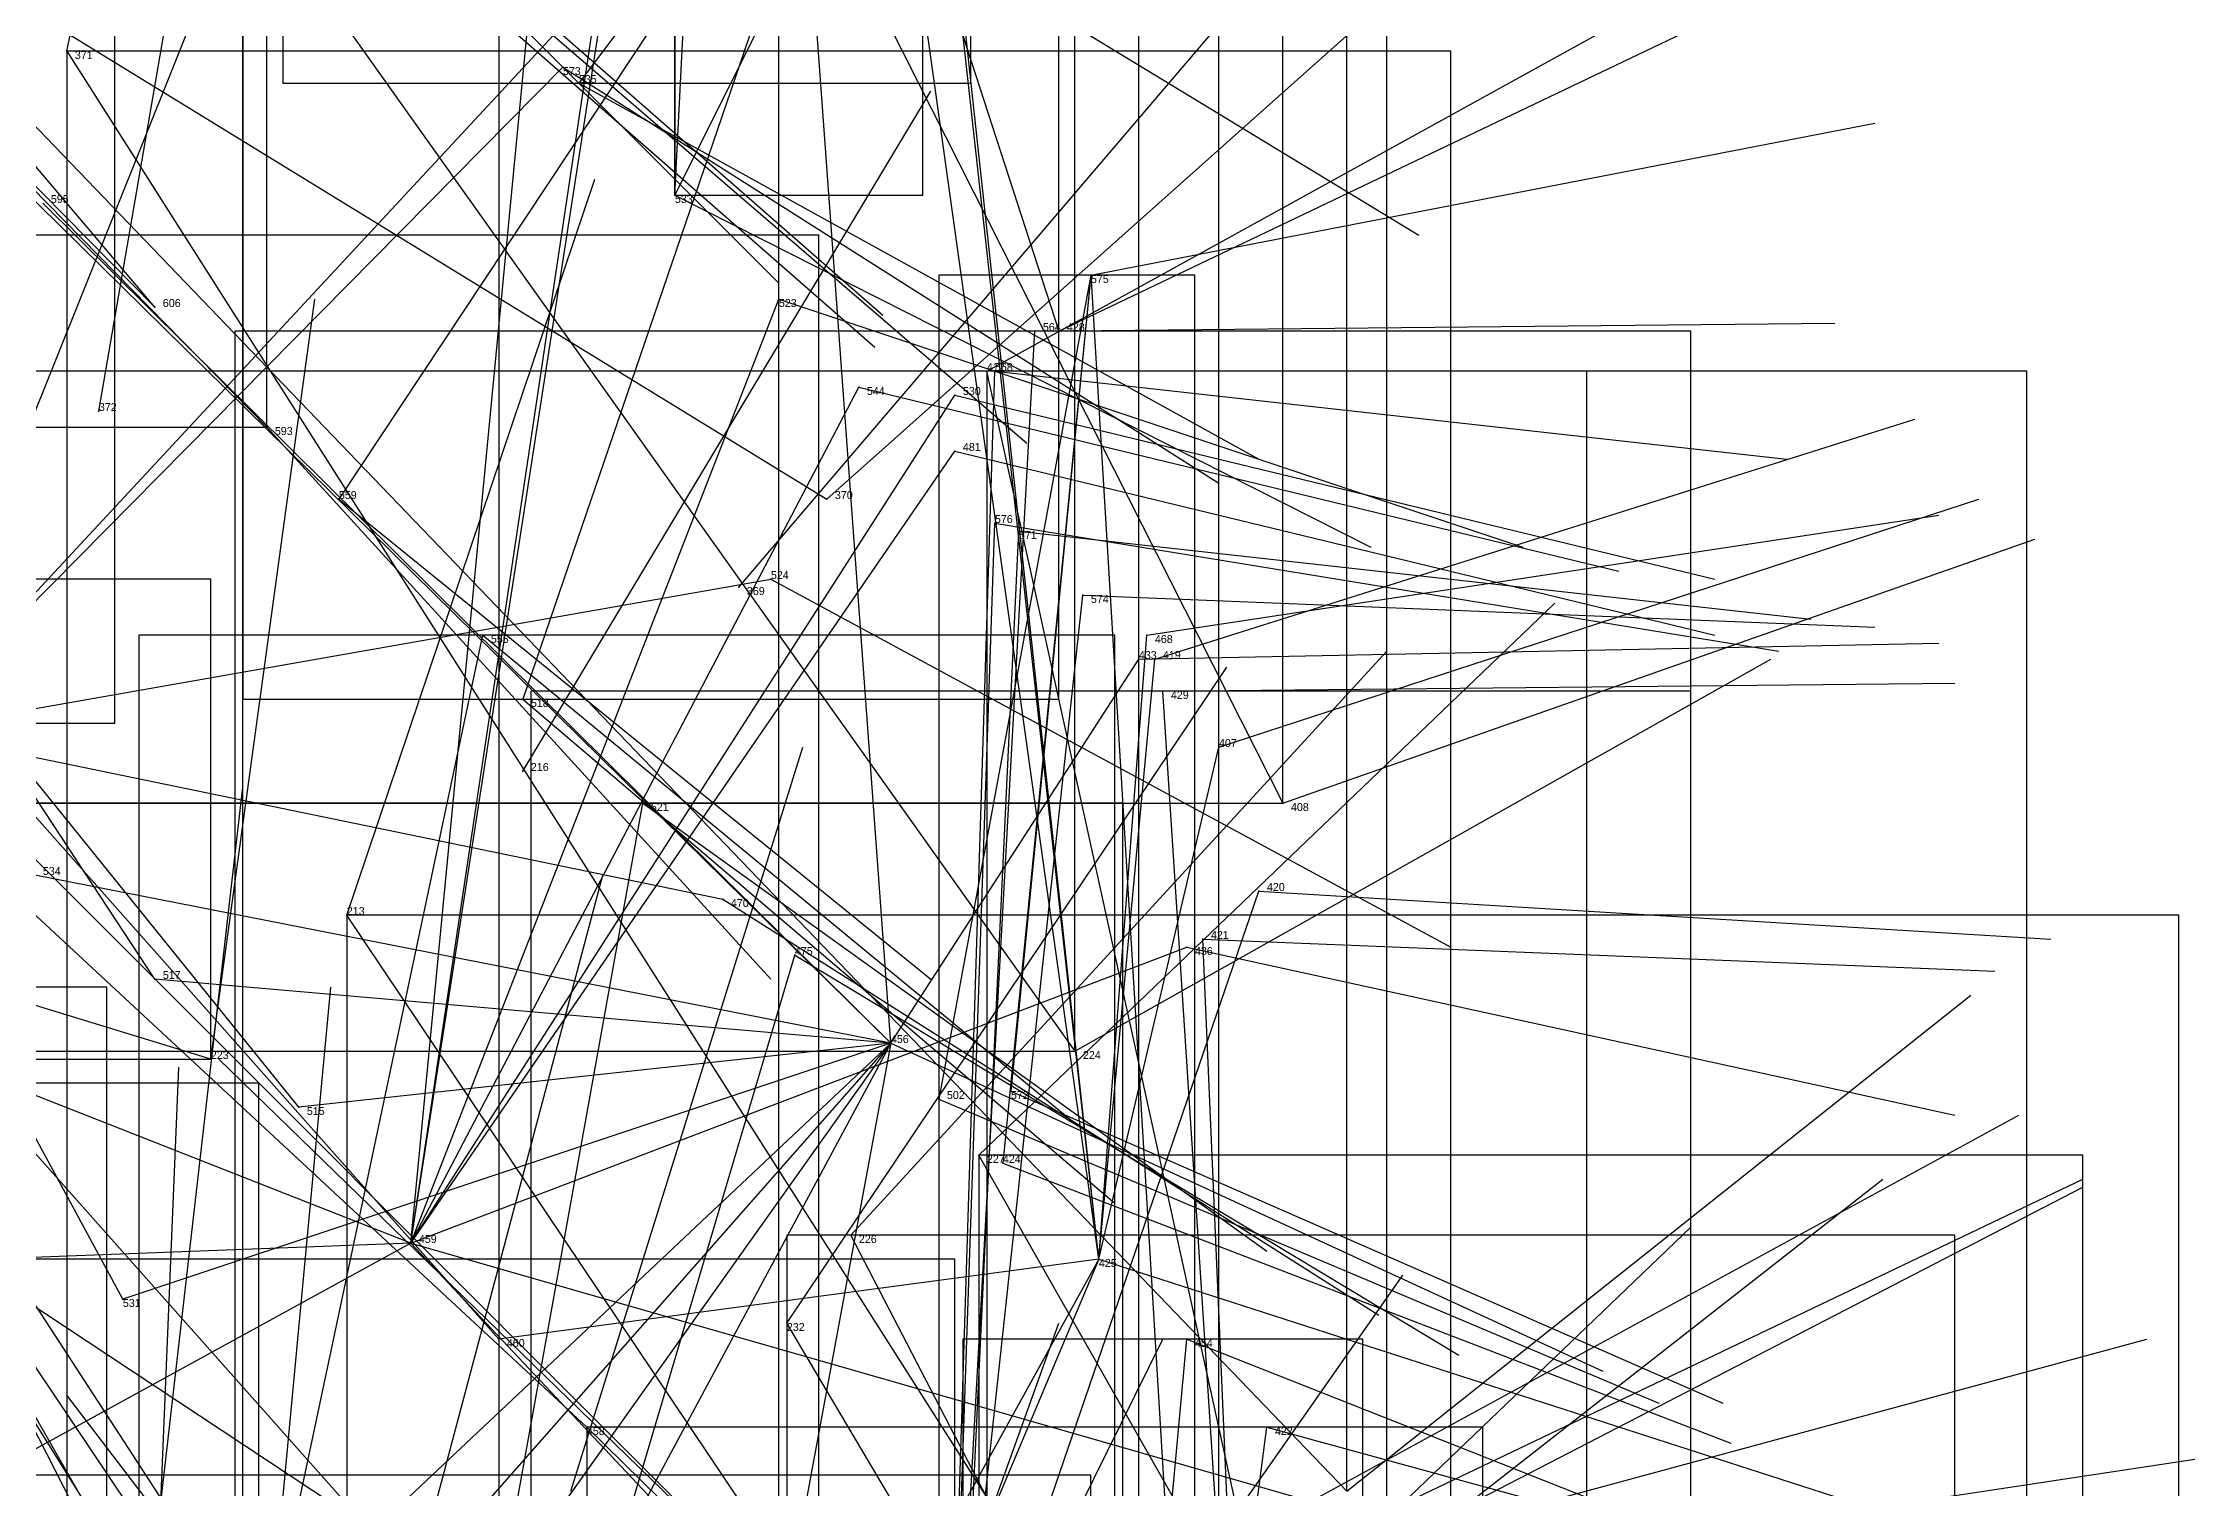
# Model space of a CAD drawing. Extents: x 59.1 to 70.8, y 600.3 to 605.1.
# Drawn here: x 68.383 to 68.652, y 601.0213 to 601.202 of the extents above; entities that cross this region are included whole.
import ezdxf

# ---------------------------------------------------------------- set-up
doc = ezdxf.new("R2010")
doc.units = 0
for name, color, linetype in [('Clients', 3, 'CONTINUOUS'), ('Facilities', 3, 'CONTINUOUS'), ('Facilities_lines', 3, 'CONTINUOUS'), ('Min_max_boxes', 1, 'CONTINUOUS'), ('Normals', 1, 'CONTINUOUS'), ('Source_points', 5, 'CONTINUOUS'), ('Text', 3, 'CONTINUOUS')]:
    doc.layers.add(name, color=color, linetype=linetype)

msp = doc.modelspace()

# ---------------------------------------------------------------- linework, layer by layer
at = {"layer": 'Clients', "color": 5}
for p in [(68.448, 601.199, 444.981), (68.45, 601.197, 444.922), (68.397, 601.169, 445.066), (68.475, 601.17, 444.81), (68.507, 601.166, 444.588), (68.51, 601.166, 444.356), (68.501, 601.161, 444.284), (68.502, 601.161, 444.668), (68.485, 601.159, 444.753), (68.497, 601.158, 444.751), (68.411, 601.154, 445.011), (68.497, 601.151, 444.696), (68.42, 601.145, 444.953), (68.481, 601.145, 444.136), (68.502, 601.142, 444.638), (68.505, 601.141, 444.578), (68.474, 601.135, 444.839), (68.513, 601.133, 444.522), (68.438, 601.128, 444.897), (68.521, 601.128, 444.346), (68.52, 601.125, 444.465), (68.522, 601.125, 444.29), (68.523, 601.121, 444.407), (68.443, 601.12, 444.838), (68.53, 601.114, 444.232), (68.458, 601.107, 444.783), (68.538, 601.107, 444.173), (68.535, 601.096, 444.417), (68.468, 601.095, 444.725), (68.421, 601.093, 443.849), (68.477, 601.088, 444.665), (68.526, 601.089, 444.498), (68.528, 601.09, 444.342), (68.397, 601.085, 444.861), (68.512, 601.076, 443.963), (68.495, 601.07, 444.552), (68.504, 601.071, 444.582), (68.415, 601.069, 444.804), (68.5, 601.063, 443.891), (68.503, 601.062, 444.496), (68.484, 601.053, 443.817), (68.393, 601.045, 444.845), (68.44, 601.04, 444.691), (68.476, 601.042, 443.744), (68.526, 601.04, 444.38), (68.451, 601.029, 444.634), (68.536, 601.029, 444.324)]:
    msp.add_point(p, dxfattribs=at)
at = {"layer": 'Facilities', "color": 3}
for p in [(68.386, 601.201, 444.11), (68.462, 601.183, 444.865), (68.514, 601.173, 444.509), (68.39, 601.156, 444.01), (68.47, 601.134, 444.064), (68.443, 601.111, 443.92), (68.404, 601.075, 443.78), (68.489, 601.077, 444.611), (68.429, 601.052, 444.748), (68.515, 601.05, 444.437)]:
    msp.add_point(p, dxfattribs=at)
at = {"layer": 'Facilities_lines', "color": 3}
for p, q in [((68.489, 601.077, 444.611), (68.463, 601.433, 445.193)), ((68.408, 601.364, 444.748), (68.538, 601.107, 444.173)), ((68.429, 601.052, 444.748), (68.458, 601.354, 445.198)), ((68.462, 601.183, 444.865), (68.462, 601.348, 445.142)), ((68.429, 601.052, 444.748), (68.471, 601.323, 445.116)), ((68.462, 601.183, 444.865), (68.469, 601.323, 445.041)), ((68.254, 601.314, 445.521), (68.411, 601.154, 445.011)), ((68.254, 601.314, 445.521), (68.397, 601.169, 445.066)), ((68.347, 601.308, 444.462), (68.512, 601.076, 443.963)), ((68.366, 601.116, 444.974), (68.437, 601.293, 445.206)), ((68.429, 601.052, 444.748), (68.461, 601.266, 445.032)), ((68.515, 601.05, 444.437), (68.493, 601.248, 444.668)), ((68.462, 601.183, 444.865), (68.493, 601.245, 444.744)), ((68.485, 601.243, 444.902), (68.42, 601.145, 444.953)), ((68.485, 601.243, 444.902), (68.443, 601.12, 444.838)), ((68.484, 601.242, 444.823), (68.45, 601.197, 444.922)), ((68.485, 601.243, 444.902), (68.51, 601.166, 444.356)), ((68.515, 601.05, 444.437), (68.488, 601.243, 444.682)), ((68.462, 601.183, 444.865), (68.49, 601.239, 444.74)), ((68.515, 601.05, 444.437), (68.495, 601.234, 444.568)), ((68.366, 601.116, 444.974), (68.471, 601.229, 444.988)), ((68.349, 601.226, 444.188), (68.546, 601.021, 443.798)), ((68.349, 601.226, 444.188), (68.481, 601.145, 444.136)), ((68.386, 601.201, 444.11), (68.559, 600.929, 443.617)), ((68.366, 601.116, 444.974), (68.448, 601.199, 444.981)), ((68.489, 601.077, 444.611), (68.368, 601.196, 445.182)), ((68.489, 601.077, 444.611), (68.383, 601.182, 445.125)), ((68.48, 600.953, 443.528), (68.28, 601.178, 444.102)), ((68.514, 601.173, 444.509), (68.495, 601.07, 444.552)), ((68.514, 601.173, 444.509), (68.503, 601.062, 444.496)), ((68.514, 601.173, 444.509), (68.504, 601.071, 444.582)), ((68.514, 601.173, 444.509), (68.527, 600.957, 444.234)), ((68.429, 601.052, 444.748), (68.475, 601.17, 444.81)), ((68.497, 600.985, 444.404), (68.507, 601.166, 444.588)), ((68.494, 600.908, 444.231), (68.502, 601.161, 444.668)), ((68.575, 600.824, 443.837), (68.501, 601.161, 444.284)), ((68.429, 601.052, 444.748), (68.485, 601.159, 444.753)), ((68.429, 601.052, 444.748), (68.497, 601.158, 444.751)), ((68.429, 601.052, 444.748), (68.497, 601.151, 444.696)), ((68.494, 600.908, 444.231), (68.502, 601.142, 444.638)), ((68.494, 600.908, 444.231), (68.505, 601.141, 444.578)), ((68.404, 601.075, 443.78), (68.208, 601.135, 444.133)), ((68.366, 601.116, 444.974), (68.474, 601.135, 444.839)), ((68.497, 600.985, 444.404), (68.513, 601.133, 444.522)), ((68.395, 600.925, 444.453), (68.438, 601.128, 444.897)), ((68.515, 601.05, 444.437), (68.521, 601.128, 444.346)), ((68.489, 601.077, 444.611), (68.52, 601.125, 444.465)), ((68.515, 601.05, 444.437), (68.522, 601.125, 444.29)), ((68.534, 600.951, 444.177), (68.523, 601.121, 444.407)), ((68.366, 601.116, 444.974), (68.468, 601.095, 444.725)), ((68.366, 601.116, 444.974), (68.475, 601.007, 444.518)), ((68.515, 601.05, 444.437), (68.53, 601.114, 444.232)), ((68.429, 601.052, 444.748), (68.284, 601.109, 445.063)), ((68.42, 600.896, 444.34), (68.458, 601.107, 444.783)), ((68.489, 601.077, 444.611), (68.382, 601.098, 444.917)), ((68.497, 600.985, 444.404), (68.535, 601.096, 444.417)), ((68.582, 600.853, 443.409), (68.421, 601.093, 443.849)), ((68.42, 600.896, 444.34), (68.477, 601.088, 444.665)), ((68.429, 601.052, 444.748), (68.526, 601.089, 444.498)), ((68.534, 600.951, 444.177), (68.528, 601.09, 444.342)), ((68.489, 601.077, 444.611), (68.397, 601.085, 444.861)), ((68.489, 601.077, 444.611), (68.393, 601.045, 444.845)), ((68.489, 601.077, 444.611), (68.403, 600.996, 444.625)), ((68.489, 601.077, 444.611), (68.408, 600.985, 444.661)), ((68.489, 601.077, 444.611), (68.415, 601.069, 444.804)), ((68.489, 601.077, 444.611), (68.42, 600.98, 444.57)), ((68.489, 601.077, 444.611), (68.431, 600.969, 444.515)), ((68.489, 601.077, 444.611), (68.45, 600.866, 444.23)), ((68.571, 600.938, 443.845), (68.5, 601.063, 443.891)), ((68.586, 600.856, 443.56), (68.484, 601.053, 443.817)), ((68.429, 601.052, 444.748), (68.298, 601.047, 444.9)), ((68.429, 601.052, 444.748), (68.316, 600.99, 444.747)), ((68.429, 601.052, 444.748), (68.551, 601.017, 444.271)), ((68.373, 601.05, 443.716), (68.497, 600.968, 443.6)), ((68.515, 601.05, 444.437), (68.44, 601.04, 444.691)), ((68.515, 601.05, 444.437), (68.457, 600.945, 444.401)), ((68.515, 601.05, 444.437), (68.466, 600.934, 444.345)), ((68.586, 600.856, 443.56), (68.476, 601.042, 443.744)), ((68.498, 600.739, 443.842), (68.526, 601.04, 444.38)), ((68.563, 600.919, 444.008), (68.451, 601.029, 444.634)), ((68.498, 600.739, 443.842), (68.536, 601.029, 444.324))]:
    msp.add_line(p, q, dxfattribs=at)
at = {"layer": 'Min_max_boxes', "color": 1}
for p, q in [((68.411, 601.154, 445.011), (68.411, 601.533, 445.011)), ((68.411, 601.154, 446.164), (68.411, 601.533, 446.164)), ((68.52, 600.866, 444.23), (68.52, 601.433, 444.23)), ((68.52, 600.866, 445.193), (68.52, 601.433, 445.193)), ((68.538, 601.107, 444.173), (68.538, 601.37, 444.173)), ((68.538, 601.107, 444.748), (68.538, 601.37, 444.748)), ((68.413, 601.356, 444.448), (68.413, 601.197, 444.448)), ((68.413, 601.356, 445.377), (68.413, 601.197, 445.377)), ((68.499, 601.197, 444.448), (68.499, 601.356, 444.448)), ((68.499, 601.197, 445.377), (68.499, 601.356, 445.377)), ((68.551, 600.99, 444.271), (68.551, 601.354, 444.271)), ((68.551, 600.99, 445.198), (68.551, 601.354, 445.198)), ((68.392, 601.117, 444.201), (68.392, 601.35, 444.201)), ((68.392, 601.117, 444.677), (68.392, 601.35, 444.677)), ((68.462, 601.348, 444.74), (68.462, 601.183, 444.74)), ((68.462, 601.348, 445.142), (68.462, 601.183, 445.142)), ((68.493, 601.183, 444.74), (68.493, 601.348, 444.74)), ((68.493, 601.183, 445.142), (68.493, 601.348, 445.142)), ((68.512, 601.076, 443.963), (68.512, 601.308, 443.963)), ((68.512, 601.076, 444.462), (68.512, 601.308, 444.462)), ((68.475, 600.918, 444.507), (68.475, 601.293, 444.507)), ((68.475, 600.918, 445.257), (68.475, 601.293, 445.257)), ((68.408, 600.84, 443.494), (68.408, 601.268, 443.494)), ((68.408, 600.84, 444.441), (68.408, 601.268, 444.441)), ((68.44, 601.248, 444.232), (68.44, 600.934, 444.232)), ((68.44, 601.248, 444.691), (68.44, 600.934, 444.691)), ((68.53, 600.934, 444.232), (68.53, 601.248, 444.232)), ((68.53, 600.934, 444.691), (68.53, 601.248, 444.691)), ((68.408, 601.243, 444.356), (68.408, 601.12, 444.356)), ((68.408, 601.243, 445.212), (68.408, 601.12, 445.212)), ((68.51, 601.12, 444.356), (68.51, 601.243, 444.356)), ((68.51, 601.12, 445.212), (68.51, 601.243, 445.212)), ((68.546, 601.021, 443.798), (68.546, 601.226, 443.798)), ((68.546, 601.021, 444.188), (68.546, 601.226, 444.188)), ((68.559, 601.201, 443.617), (68.386, 601.201, 443.617)), ((68.386, 601.201, 443.617), (68.386, 600.929, 443.617)), ((68.559, 601.201, 444.11), (68.386, 601.201, 444.11)), ((68.386, 601.201, 444.11), (68.386, 600.929, 444.11)), ((68.386, 601.201, 443.617), (68.386, 601.201, 444.11)), ((68.559, 600.929, 443.617), (68.559, 601.201, 443.617)), ((68.559, 600.929, 444.11), (68.559, 601.201, 444.11)), ((68.559, 601.201, 443.617), (68.559, 601.201, 444.11)), ((68.413, 601.197, 444.448), (68.499, 601.197, 444.448)), ((68.413, 601.197, 445.377), (68.499, 601.197, 445.377)), ((68.413, 601.197, 444.448), (68.413, 601.197, 445.377)), ((68.499, 601.197, 444.448), (68.499, 601.197, 445.377)), ((68.462, 601.183, 444.74), (68.493, 601.183, 444.74)), ((68.462, 601.183, 445.142), (68.493, 601.183, 445.142)), ((68.462, 601.183, 444.74), (68.462, 601.183, 445.142)), ((68.493, 601.183, 444.74), (68.493, 601.183, 445.142)), ((68.48, 601.178, 443.4), (68.28, 601.178, 443.4)), ((68.48, 601.178, 444.102), (68.28, 601.178, 444.102)), ((68.48, 600.953, 443.4), (68.48, 601.178, 443.4)), ((68.48, 600.953, 444.102), (68.48, 601.178, 444.102)), ((68.48, 601.178, 443.4), (68.48, 601.178, 444.102)), ((68.527, 601.173, 444.234), (68.495, 601.173, 444.234)), ((68.495, 601.173, 444.234), (68.495, 600.957, 444.234)), ((68.527, 601.173, 444.582), (68.495, 601.173, 444.582)), ((68.495, 601.173, 444.582), (68.495, 600.957, 444.582)), ((68.495, 601.173, 444.234), (68.495, 601.173, 444.582)), ((68.527, 600.957, 444.234), (68.527, 601.173, 444.234)), ((68.527, 600.957, 444.582), (68.527, 601.173, 444.582)), ((68.527, 601.173, 444.234), (68.527, 601.173, 444.582)), ((68.589, 601.166, 443.835), (68.407, 601.166, 443.835)), ((68.407, 601.166, 443.835), (68.407, 600.894, 443.835)), ((68.589, 601.166, 444.588), (68.407, 601.166, 444.588)), ((68.407, 601.166, 444.588), (68.407, 600.894, 444.588)), ((68.407, 601.166, 443.835), (68.407, 601.166, 444.588)), ((68.589, 600.894, 443.835), (68.589, 601.166, 443.835)), ((68.589, 600.894, 444.588), (68.589, 601.166, 444.588)), ((68.589, 601.166, 443.835), (68.589, 601.166, 444.588)), ((68.576, 601.161, 443.95), (68.372, 601.161, 443.95)), ((68.576, 601.161, 444.668), (68.372, 601.161, 444.668)), ((68.631, 601.161, 443.451), (68.501, 601.161, 443.451)), ((68.501, 601.161, 443.451), (68.501, 600.798, 443.451)), ((68.631, 601.161, 444.284), (68.501, 601.161, 444.284)), ((68.501, 601.161, 444.284), (68.501, 600.798, 444.284)), ((68.501, 601.161, 443.451), (68.501, 601.161, 444.284)), ((68.576, 600.817, 443.95), (68.576, 601.161, 443.95)), ((68.576, 600.817, 444.668), (68.576, 601.161, 444.668)), ((68.576, 601.161, 443.95), (68.576, 601.161, 444.668)), ((68.631, 600.798, 443.451), (68.631, 601.161, 443.451)), ((68.631, 600.798, 444.284), (68.631, 601.161, 444.284)), ((68.631, 601.161, 443.451), (68.631, 601.161, 444.284)), ((68.152, 601.154, 445.011), (68.411, 601.154, 445.011)), ((68.152, 601.154, 446.164), (68.411, 601.154, 446.164)), ((68.411, 601.154, 445.011), (68.411, 601.154, 446.164)), ((68.404, 601.135, 443.78), (68.208, 601.135, 443.78)), ((68.404, 601.135, 444.133), (68.208, 601.135, 444.133)), ((68.404, 601.075, 443.78), (68.404, 601.135, 443.78)), ((68.404, 601.075, 444.133), (68.404, 601.135, 444.133)), ((68.404, 601.135, 443.78), (68.404, 601.135, 444.133)), ((68.517, 601.128, 444.247), (68.395, 601.128, 444.247)), ((68.395, 601.128, 444.247), (68.395, 600.918, 444.247)), ((68.517, 601.128, 444.897), (68.395, 601.128, 444.897)), ((68.395, 601.128, 444.897), (68.395, 600.918, 444.897)), ((68.395, 601.128, 444.247), (68.395, 601.128, 444.897)), ((68.517, 600.918, 444.247), (68.517, 601.128, 444.247)), ((68.517, 600.918, 444.897), (68.517, 601.128, 444.897)), ((68.517, 601.128, 444.247), (68.517, 601.128, 444.897)), ((68.589, 601.121, 443.602), (68.444, 601.121, 443.602)), ((68.444, 601.121, 443.602), (68.444, 600.622, 443.602)), ((68.589, 601.121, 444.458), (68.444, 601.121, 444.458)), ((68.444, 601.121, 444.458), (68.444, 600.622, 444.458)), ((68.444, 601.121, 443.602), (68.444, 601.121, 444.458)), ((68.589, 600.622, 443.602), (68.589, 601.121, 443.602)), ((68.589, 600.622, 444.458), (68.589, 601.121, 444.458)), ((68.589, 601.121, 443.602), (68.589, 601.121, 444.458)), ((68.408, 601.12, 444.356), (68.51, 601.12, 444.356)), ((68.408, 601.12, 445.212), (68.51, 601.12, 445.212)), ((68.408, 601.12, 444.356), (68.408, 601.12, 445.212)), ((68.51, 601.12, 444.356), (68.51, 601.12, 445.212)), ((68.195, 601.117, 444.201), (68.392, 601.117, 444.201)), ((68.195, 601.117, 444.677), (68.392, 601.117, 444.677)), ((68.392, 601.117, 444.201), (68.392, 601.117, 444.677)), ((68.263, 601.107, 444.173), (68.538, 601.107, 444.173)), ((68.263, 601.107, 444.748), (68.538, 601.107, 444.748)), ((68.518, 601.107, 444.291), (68.302, 601.107, 444.291)), ((68.518, 601.107, 444.783), (68.302, 601.107, 444.783)), ((68.518, 600.896, 444.291), (68.518, 601.107, 444.291)), ((68.518, 600.896, 444.783), (68.518, 601.107, 444.783)), ((68.518, 601.107, 444.291), (68.518, 601.107, 444.783)), ((68.538, 601.107, 444.173), (68.538, 601.107, 444.748)), ((68.65, 601.093, 443.184), (68.421, 601.093, 443.184)), ((68.421, 601.093, 443.184), (68.421, 600.749, 443.184)), ((68.65, 601.093, 443.849), (68.421, 601.093, 443.849)), ((68.421, 601.093, 443.849), (68.421, 600.749, 443.849)), ((68.421, 601.093, 443.184), (68.421, 601.093, 443.849)), ((68.65, 600.749, 443.184), (68.65, 601.093, 443.184)), ((68.65, 600.749, 443.849), (68.65, 601.093, 443.849)), ((68.65, 601.093, 443.184), (68.65, 601.093, 443.849)), ((68.391, 601.084, 444.452), (68.233, 601.084, 444.452)), ((68.391, 601.084, 444.842), (68.233, 601.084, 444.842)), ((68.391, 600.948, 444.452), (68.391, 601.084, 444.452)), ((68.391, 600.948, 444.842), (68.391, 601.084, 444.842)), ((68.391, 601.084, 444.452), (68.391, 601.084, 444.842)), ((68.208, 601.075, 443.78), (68.404, 601.075, 443.78)), ((68.208, 601.075, 444.133), (68.404, 601.075, 444.133)), ((68.347, 601.076, 443.963), (68.512, 601.076, 443.963)), ((68.347, 601.076, 444.462), (68.512, 601.076, 444.462)), ((68.404, 601.075, 443.78), (68.404, 601.075, 444.133)), ((68.512, 601.076, 443.963), (68.512, 601.076, 444.462)), ((68.41, 601.072, 443.537), (68.233, 601.072, 443.537)), ((68.41, 601.072, 443.962), (68.233, 601.072, 443.962)), ((68.41, 600.988, 443.537), (68.41, 601.072, 443.537)), ((68.41, 600.988, 443.962), (68.41, 601.072, 443.962)), ((68.41, 601.072, 443.537), (68.41, 601.072, 443.962)), ((68.638, 601.063, 443.323), (68.5, 601.063, 443.323)), ((68.5, 601.063, 443.323), (68.5, 600.612, 443.323)), ((68.638, 601.063, 444.107), (68.5, 601.063, 444.107)), ((68.5, 601.063, 444.107), (68.5, 600.612, 444.107)), ((68.5, 601.063, 443.323), (68.5, 601.063, 444.107)), ((68.638, 600.612, 443.323), (68.638, 601.063, 443.323)), ((68.638, 600.612, 444.107), (68.638, 601.063, 444.107)), ((68.638, 601.063, 443.323), (68.638, 601.063, 444.107)), ((68.622, 601.053, 443.471), (68.476, 601.053, 443.471)), ((68.476, 601.053, 443.471), (68.476, 600.779, 443.471)), ((68.622, 601.053, 443.817), (68.476, 601.053, 443.817)), ((68.476, 601.053, 443.817), (68.476, 600.779, 443.817)), ((68.476, 601.053, 443.471), (68.476, 601.053, 443.817)), ((68.622, 600.779, 443.471), (68.622, 601.053, 443.471)), ((68.622, 600.779, 443.817), (68.622, 601.053, 443.817)), ((68.622, 601.053, 443.471), (68.622, 601.053, 443.817)), ((68.497, 601.05, 443.583), (68.255, 601.05, 443.583)), ((68.497, 601.05, 443.716), (68.255, 601.05, 443.716)), ((68.497, 600.943, 443.583), (68.497, 601.05, 443.583)), ((68.497, 600.943, 443.716), (68.497, 601.05, 443.716)), ((68.497, 601.05, 443.583), (68.497, 601.05, 443.716)), ((68.548, 601.04, 443.842), (68.498, 601.04, 443.842)), ((68.498, 601.04, 443.842), (68.498, 600.739, 443.842)), ((68.548, 601.04, 444.38), (68.498, 601.04, 444.38)), ((68.498, 601.04, 444.38), (68.498, 600.739, 444.38)), ((68.498, 601.04, 443.842), (68.498, 601.04, 444.38)), ((68.548, 600.739, 443.842), (68.548, 601.04, 443.842)), ((68.548, 600.739, 444.38), (68.548, 601.04, 444.38)), ((68.548, 601.04, 443.842), (68.548, 601.04, 444.38)), ((68.563, 601.029, 443.784), (68.451, 601.029, 443.784)), ((68.451, 601.029, 443.784), (68.451, 600.723, 443.784)), ((68.563, 601.029, 444.634), (68.451, 601.029, 444.634)), ((68.451, 601.029, 444.634), (68.451, 600.723, 444.634)), ((68.451, 601.029, 443.784), (68.451, 601.029, 444.634)), ((68.563, 600.723, 443.784), (68.563, 601.029, 443.784)), ((68.563, 600.723, 444.634), (68.563, 601.029, 444.634)), ((68.563, 601.029, 443.784), (68.563, 601.029, 444.634)), ((68.514, 601.023, 443.221), (68.236, 601.023, 443.221)), ((68.514, 601.023, 443.8), (68.236, 601.023, 443.8)), ((68.514, 600.879, 443.221), (68.514, 601.023, 443.221)), ((68.514, 600.879, 443.8), (68.514, 601.023, 443.8)), ((68.514, 601.023, 443.221), (68.514, 601.023, 443.8))]:
    msp.add_line(p, q, dxfattribs=at)
at = {"layer": 'Normals', "color": 1}
for p, q in [((68.386, 601.201, 444.11), (68.406, 601.295, 444.082)), ((68.39, 601.156, 444.01), (68.406, 601.249, 443.977)), ((68.397, 601.169, 445.066), (68.336, 601.241, 445.033)), ((68.408, 601.239, 445.212), (68.475, 601.172, 445.243)), ((68.416, 601.231, 445.153), (68.488, 601.168, 445.183)), ((68.471, 601.229, 444.988), (68.555, 601.178, 445.009)), ((68.415, 601.227, 445.082), (68.487, 601.164, 445.111)), ((68.434, 601.214, 445.038), (68.506, 601.152, 445.068)), ((68.47, 601.134, 444.064), (68.534, 601.209, 444.048)), ((68.481, 601.145, 444.136), (68.555, 601.211, 444.122)), ((68.501, 601.161, 444.284), (68.588, 601.209, 444.273)), ((68.51, 601.166, 444.356), (68.6, 601.209, 444.345)), ((68.448, 601.199, 444.981), (68.53, 601.147, 445.004)), ((68.443, 601.111, 443.92), (68.494, 601.196, 443.905)), ((68.45, 601.197, 444.922), (68.535, 601.15, 444.944)), ((68.514, 601.173, 444.509), (68.612, 601.192, 444.513)), ((68.421, 601.093, 443.849), (68.452, 601.185, 443.826)), ((68.462, 601.183, 444.865), (68.549, 601.139, 444.887)), ((68.404, 601.075, 443.78), (68.417, 601.17, 443.75)), ((68.475, 601.17, 444.81), (68.568, 601.139, 444.829)), ((68.507, 601.166, 444.588), (68.607, 601.167, 444.597)), ((68.397, 601.085, 444.861), (68.345, 601.164, 444.829)), ((68.502, 601.161, 444.668), (68.601, 601.15, 444.681)), ((68.485, 601.159, 444.753), (68.58, 601.136, 444.773)), ((68.497, 601.158, 444.751), (68.592, 601.135, 444.771)), ((68.411, 601.154, 445.011), (68.474, 601.085, 445.047)), ((68.522, 601.125, 444.29), (68.617, 601.155, 444.284)), ((68.497, 601.151, 444.696), (68.592, 601.128, 444.715)), ((68.42, 601.145, 444.953), (68.494, 601.085, 444.984)), ((68.53, 601.114, 444.232), (68.625, 601.145, 444.226)), ((68.415, 601.069, 444.804), (68.356, 601.142, 444.77)), ((68.502, 601.142, 444.638), (68.6, 601.126, 444.651)), ((68.521, 601.128, 444.346), (68.62, 601.143, 444.349)), ((68.505, 601.141, 444.578), (68.604, 601.13, 444.59)), ((68.538, 601.107, 444.173), (68.632, 601.14, 444.168)), ((68.474, 601.135, 444.839), (68.559, 601.089, 444.865)), ((68.5, 601.063, 443.891), (68.572, 601.132, 443.882)), ((68.513, 601.133, 444.522), (68.612, 601.129, 444.532)), ((68.393, 601.045, 444.845), (68.348, 601.128, 444.813)), ((68.438, 601.128, 444.897), (68.512, 601.067, 444.925)), ((68.484, 601.053, 443.817), (68.551, 601.126, 443.803)), ((68.52, 601.125, 444.465), (68.62, 601.127, 444.474)), ((68.476, 601.042, 443.744), (68.531, 601.124, 443.726)), ((68.512, 601.076, 443.963), (68.599, 601.125, 443.957)), ((68.523, 601.121, 444.407), (68.622, 601.122, 444.419)), ((68.443, 601.12, 444.838), (68.517, 601.057, 444.863)), ((68.449, 601.021, 443.676), (68.478, 601.114, 443.654)), ((68.44, 601.04, 444.691), (68.377, 601.111, 444.659)), ((68.397, 601.013, 443.587), (68.408, 601.109, 443.562)), ((68.458, 601.107, 444.783), (68.536, 601.051, 444.81)), ((68.428, 601.004, 443.607), (68.453, 601.098, 443.584)), ((68.535, 601.096, 444.417), (68.634, 601.09, 444.431)), ((68.391, 601.011, 444.684), (68.348, 601.095, 444.651)), ((68.451, 601.029, 444.634), (68.381, 601.094, 444.605)), ((68.468, 601.095, 444.725), (68.55, 601.043, 444.747)), ((68.477, 601.088, 444.665), (68.56, 601.038, 444.69)), ((68.526, 601.089, 444.498), (68.622, 601.068, 444.515)), ((68.528, 601.09, 444.342), (68.627, 601.086, 444.355)), ((68.41, 600.988, 443.537), (68.419, 601.084, 443.511)), ((68.546, 601.021, 443.798), (68.624, 601.083, 443.787)), ((68.403, 600.996, 444.625), (68.353, 601.076, 444.592)), ((68.475, 601.007, 444.518), (68.405, 601.075, 444.494)), ((68.489, 601.077, 444.611), (68.578, 601.036, 444.634)), ((68.396, 600.977, 443.467), (68.4, 601.074, 443.443)), ((68.495, 601.07, 444.552), (68.585, 601.032, 444.575)), ((68.504, 601.071, 444.582), (68.593, 601.032, 444.606)), ((68.408, 600.985, 444.661), (68.361, 601.067, 444.628)), ((68.542, 601.02, 443.857), (68.63, 601.068, 443.856)), ((68.503, 601.062, 444.496), (68.594, 601.027, 444.516)), ((68.42, 600.98, 444.57), (68.367, 601.059, 444.54)), ((68.535, 600.999, 443.738), (68.613, 601.06, 443.722)), ((68.548, 601.017, 443.918), (68.638, 601.06, 443.919)), ((68.549, 601.013, 443.884), (68.638, 601.059, 443.885)), ((68.518, 600.986, 443.667), (68.589, 601.054, 443.65)), ((68.429, 601.052, 444.748), (68.494, 600.983, 444.779)), ((68.431, 600.969, 444.515), (68.379, 601.049, 444.485)), ((68.497, 600.968, 443.6), (68.553, 601.048, 443.579)), ((68.515, 601.05, 444.437), (68.608, 601.02, 444.456)), ((68.477, 600.95, 443.454), (68.51, 601.042, 443.431)), ((68.48, 600.953, 443.528), (68.523, 601.04, 443.505)), ((68.48, 600.953, 443.528), (68.523, 601.04, 443.505)), ((68.526, 601.04, 444.38), (68.617, 601.004, 444.401)), ((68.55, 601.014, 443.963), (68.646, 601.04, 443.968)), ((68.444, 600.957, 444.458), (68.386, 601.033, 444.428)), ((68.536, 601.029, 444.324), (68.631, 601.003, 444.34)), ((68.553, 601.01, 444.036), (68.652, 601.025, 444.041))]:
    msp.add_line(p, q, dxfattribs=at)
at = {"layer": 'Source_points', "color": 5}
for p in [(68.386, 601.201, 444.11), (68.448, 601.199, 444.981), (68.45, 601.197, 444.922), (68.462, 601.183, 444.865), (68.514, 601.173, 444.509), (68.397, 601.169, 445.066), (68.475, 601.17, 444.81), (68.507, 601.166, 444.588), (68.51, 601.166, 444.356), (68.501, 601.161, 444.284), (68.502, 601.161, 444.668), (68.485, 601.159, 444.753), (68.497, 601.158, 444.751), (68.39, 601.156, 444.01), (68.411, 601.154, 445.011), (68.497, 601.151, 444.696), (68.42, 601.145, 444.953), (68.481, 601.145, 444.136), (68.502, 601.142, 444.638), (68.505, 601.141, 444.578), (68.47, 601.134, 444.064), (68.474, 601.135, 444.839), (68.513, 601.133, 444.522), (68.438, 601.128, 444.897), (68.521, 601.128, 444.346), (68.52, 601.125, 444.465), (68.522, 601.125, 444.29), (68.523, 601.121, 444.407), (68.443, 601.12, 444.838), (68.53, 601.114, 444.232), (68.443, 601.111, 443.92), (68.458, 601.107, 444.783), (68.538, 601.107, 444.173), (68.535, 601.096, 444.417), (68.468, 601.095, 444.725), (68.421, 601.093, 443.849), (68.477, 601.088, 444.665), (68.526, 601.089, 444.498), (68.528, 601.09, 444.342), (68.397, 601.085, 444.861), (68.404, 601.075, 443.78), (68.489, 601.077, 444.611), (68.512, 601.076, 443.963), (68.495, 601.07, 444.552), (68.504, 601.071, 444.582), (68.415, 601.069, 444.804), (68.5, 601.063, 443.891), (68.503, 601.062, 444.496), (68.484, 601.053, 443.817), (68.429, 601.052, 444.748), (68.515, 601.05, 444.437), (68.393, 601.045, 444.845), (68.44, 601.04, 444.691), (68.476, 601.042, 443.744), (68.526, 601.04, 444.38), (68.451, 601.029, 444.634), (68.536, 601.029, 444.324)]:
    msp.add_point(p, dxfattribs=at)

# ---------------------------------------------------------------- texts
at = {"layer": 'Text', "color": 3}
for s, p in [('371', (68.387, 601.2, 444.11)), ('573', (68.448, 601.198, 444.981)), ('535', (68.45, 601.197, 444.922)), ('595', (68.384, 601.182, 445.125)), ('533', (68.462, 601.182, 444.865)), ('575', (68.514, 601.172, 444.509)), ('606', (68.398, 601.169, 445.066)), ('523', (68.475, 601.169, 444.81)), ('564', (68.508, 601.166, 444.588)), ('428', (68.511, 601.166, 444.356)), ('412', (68.501, 601.161, 444.284)), ('568', (68.502, 601.161, 444.668)), ('544', (68.486, 601.158, 444.753)), ('530', (68.498, 601.158, 444.751)), ('372', (68.39, 601.156, 444.01)), ('593', (68.412, 601.153, 445.011)), ('481', (68.498, 601.151, 444.696)), ('559', (68.42, 601.145, 444.953)), ('370', (68.482, 601.145, 444.136)), ('576', (68.502, 601.142, 444.638)), ('571', (68.505, 601.14, 444.578)), ('369', (68.471, 601.133, 444.064)), ('524', (68.474, 601.135, 444.839)), ('574', (68.514, 601.132, 444.522)), ('555', (68.439, 601.127, 444.897)), ('433', (68.52, 601.125, 444.465)), ('468', (68.522, 601.127, 444.346)), ('419', (68.523, 601.125, 444.29)), ('429', (68.524, 601.12, 444.407)), ('518', (68.444, 601.119, 444.838)), ('407', (68.53, 601.114, 444.232)), ('216', (68.444, 601.111, 443.92)), ('521', (68.459, 601.106, 444.783)), ('408', (68.539, 601.106, 444.173)), ('534', (68.383, 601.098, 444.917)), ('420', (68.536, 601.096, 444.417)), ('213', (68.421, 601.093, 443.849)), ('470', (68.469, 601.094, 444.725)), ('421', (68.529, 601.09, 444.342)), ('475', (68.477, 601.088, 444.665)), ('436', (68.527, 601.088, 444.498)), ('517', (68.398, 601.085, 444.861)), ('456', (68.489, 601.077, 444.611)), ('223', (68.404, 601.075, 443.78)), ('224', (68.513, 601.075, 443.963)), ('502', (68.496, 601.07, 444.552)), ('572', (68.504, 601.07, 444.582)), ('515', (68.416, 601.068, 444.804)), ('227', (68.501, 601.062, 443.891)), ('424', (68.503, 601.062, 444.496)), ('459', (68.43, 601.052, 444.748)), ('226', (68.485, 601.052, 443.817)), ('425', (68.515, 601.049, 444.437)), ('531', (68.393, 601.044, 444.845)), ('460', (68.441, 601.039, 444.691)), ('232', (68.476, 601.041, 443.744)), ('454', (68.527, 601.039, 444.38)), ('458', (68.451, 601.028, 444.634)), ('422', (68.537, 601.028, 444.324))]:
    msp.add_text(s, height=0.001, dxfattribs=at).set_placement(p)

doc.saveas('drawing.dxf')
